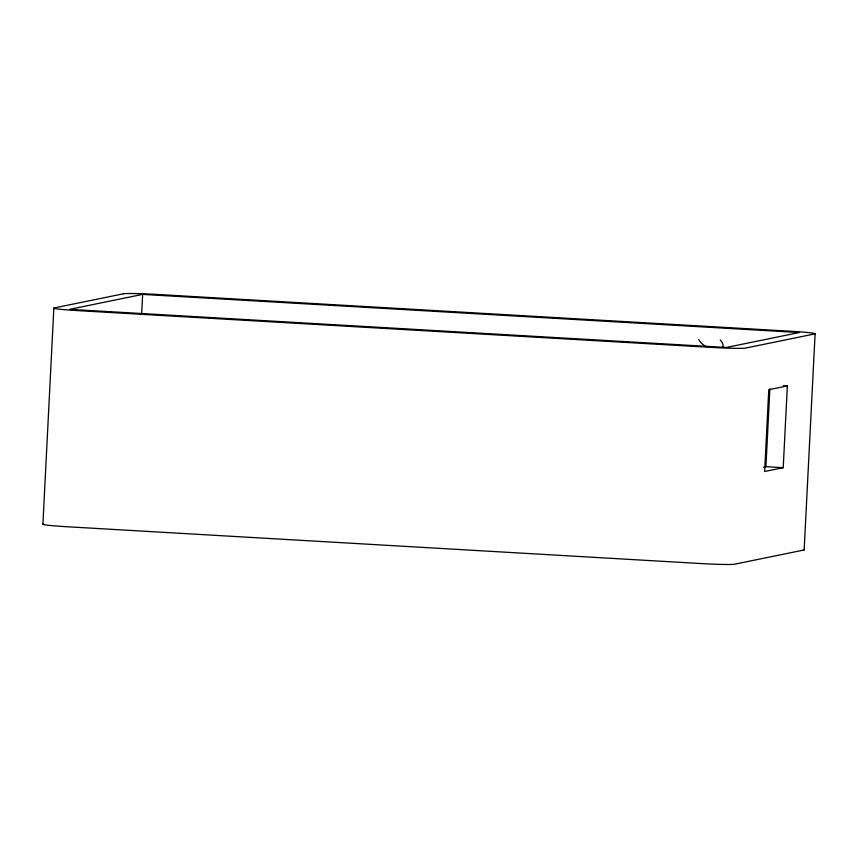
<?xml version="1.0" encoding="UTF-8"?>
<svg xmlns="http://www.w3.org/2000/svg" width="858" height="858" viewBox="0 0 858 858"><rect width="100%" height="100%" fill="white"/><g stroke="black" fill="none" stroke-linecap="round" stroke-linejoin="round"><path stroke-width="1.29" d="M42.9 524.217L53.85 308.086M141.709 313.084L142.653 294.391L799.388 332.529L726.286 347.479L69.562 309.352L142.653 294.391M763.448 467.192L765.926 466.677L769.862 388.856M787.354 385.907L768.779 389.704L764.639 471.482L783.215 467.685L787.354 385.907L783.365 385.671M804.15 549.914L815.1 333.783M765.926 466.677L783.215 467.685M705.941 346.525A13.396 6.757 25.6 0 1 698.755 339.5M720.173 339.918A13.396 6.757 25.6 0 1 722.854 346.857M43.297 524.066A29.269 1.276 2.9 0 0 67.171 526.748L700.857 563.545A29.269 1.276 2.9 0 0 734.609 564.199L803.753 550.064A29.269 1.276 2.9 0 0 803.453 549.549M123.391 293.801L54.247 307.936A29.269 1.276 2.9 0 0 78.121 310.628L711.797 347.415A29.269 1.276 2.9 0 0 745.559 348.08L814.703 333.934A29.269 1.276 2.9 0 0 790.829 331.252L157.143 294.455A29.269 1.276 2.9 0 0 123.391 293.801"/></g></svg>
